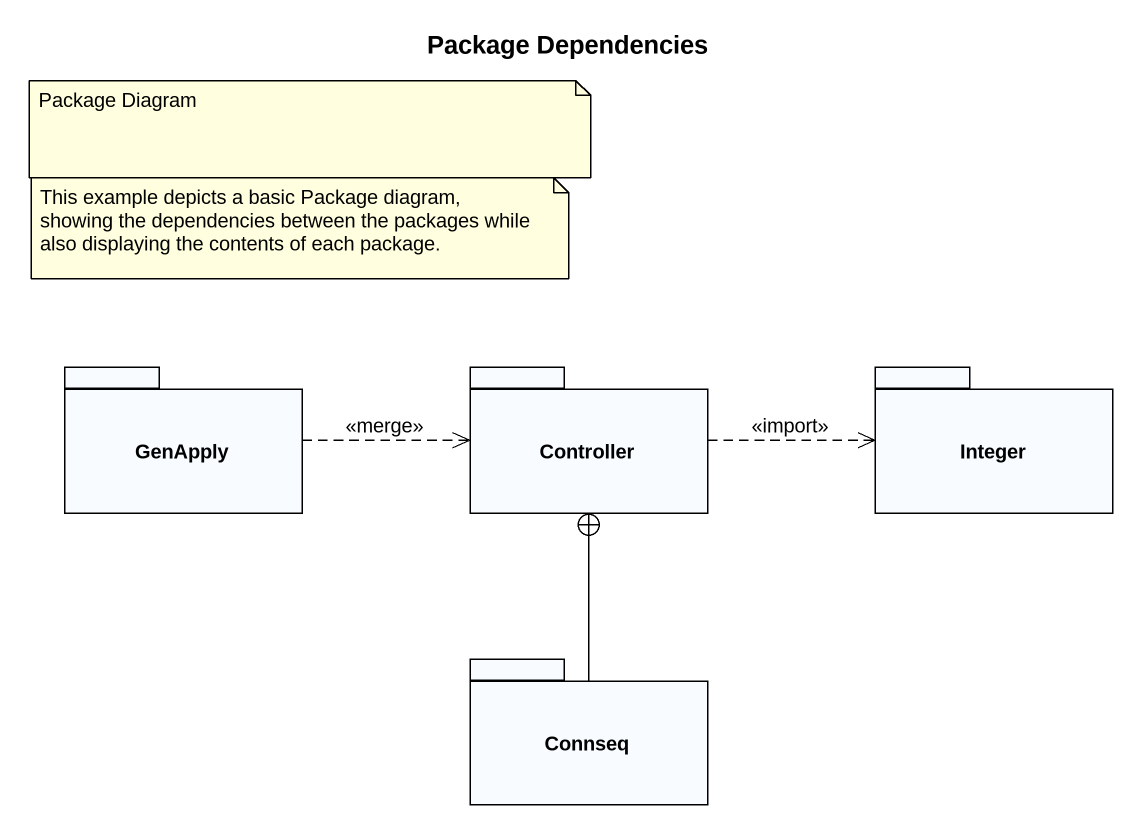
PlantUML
@startuml
title Package Dependencies
package GenApply {
}
package Controller {
}
package Integer {
}
package Connseq {
}
GenApply .right.> Controller : <<merge>>
Controller .right.> Integer : <<import>>
Connseq -up-+ Controller
note as N1
  Package Diagram
end note
note as N2
  This example depicts a basic Package diagram, showing the dependencies between the packages while also displaying the contents of each package.
end note
@enduml
